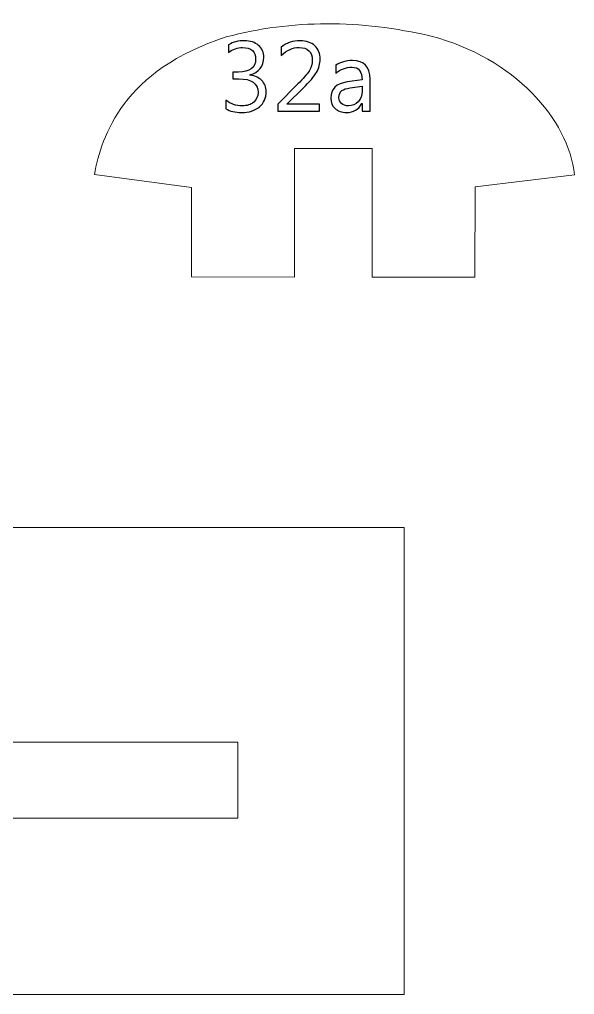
# Model space of a CAD drawing. Header units: centimetres. Extents: x -19.4 to 19.9, y -26.5 to 22.7.
# Drawn here: x -16.838 to -14.467, y -21.636 to -17.471 of the extents above; entities that cross this region are included whole.
import ezdxf

# ---------------------------------------------------------------- set-up
doc = ezdxf.new("R2010")
doc.units = ezdxf.units.CM
doc.header["$MEASUREMENT"] = 0
doc.layers.add('Camada 1', color=7, linetype='Continuous')

msp = doc.modelspace()

# ---------------------------------------------------------------- linework, layer by layer
at = {"layer": 'Camada 1', "color": 7, "lineweight": 9}
msp.add_lwpolyline([(-17.83549, -20.88224), (-15.90525, -20.88224), (-15.90525, -20.55776), (-17.83549, -20.55776), (-17.83549, -20.88224)], close=True, dxfattribs=at)
for points, knots in [([(-15.66337, -18.02204), (-15.66337, -18.02204), (-15.33093, -18.02204), (-15.33093, -18.02204), (-15.33093, -18.02204), (-15.33093, -18.02204), (-15.33115, -18.57146), (-15.33115, -18.57146), (-15.33115, -18.57146), (-15.33115, -18.57146), (-14.89245, -18.57134), (-14.89245, -18.57134), (-14.89245, -18.57134), (-14.89245, -18.57134), (-14.89215, -18.18593), (-14.89215, -18.18593), (-14.89215, -18.18593), (-14.89215, -18.18593), (-14.46737, -18.13441), (-14.46737, -18.13441), (-14.46737, -18.13441), (-14.49305, -17.89693), (-14.7241, -17.63542), (-15.07961, -17.5419), (-15.07961, -17.5419), (-15.38308, -17.47105), (-15.6724, -17.47082), (-15.95482, -17.54525), (-15.95482, -17.54525), (-16.39354, -17.6871), (-16.48726, -17.96745), (-16.51738, -18.13289), (-16.51738, -18.13289), (-16.51738, -18.13289), (-16.10291, -18.18803), (-16.10291, -18.18803), (-16.10291, -18.18803), (-16.10291, -18.18803), (-16.10285, -18.57068), (-16.10285, -18.57068), (-16.10285, -18.57068), (-16.10285, -18.57068), (-15.66333, -18.57142), (-15.66333, -18.57142), (-15.66333, -18.57142), (-15.66333, -18.57142), (-15.66337, -18.02204), (-15.66337, -18.02204)], [0, 0, 0, 0, 0.0769231, 0.0769231, 0.0769231, 0.0769231, 0.1538462, 0.1538462, 0.1538462, 0.1538462, 0.2307692, 0.2307692, 0.2307692, 0.2307692, 0.3076923, 0.3076923, 0.3076923, 0.3076923, 0.3846154, 0.3846154, 0.3846154, 0.3846154, 0.4615385, 0.4615385, 0.4615385, 0.4615385, 0.5384615, 0.5384615, 0.5384615, 0.5384615, 0.6153846, 0.6153846, 0.6153846, 0.6153846, 0.6923077, 0.6923077, 0.6923077, 0.6923077, 0.7692308, 0.7692308, 0.7692308, 0.7692308, 0.8461538, 0.8461538, 0.8461538, 0.8461539, 1, 1, 1, 1]), ([(-15.19417, -21.6355), (-15.19417, -21.6355), (-18.39439, -21.6355), (-18.39439, -21.6355), (-18.39439, -21.6355), (-18.39439, -21.6355), (-19.20773, -21.28158), (-19.20773, -21.28158), (-19.20773, -21.28158), (-19.20773, -21.28158), (-19.20751, -20.3751), (-19.20751, -20.3751), (-19.20751, -20.3751), (-19.20751, -20.3751), (-18.60141, -20.36694), (-18.60141, -20.36694), (-18.60141, -20.36694), (-18.60141, -20.36694), (-18.01051, -19.64138), (-18.01051, -19.64138), (-18.01051, -19.64138), (-18.01051, -19.64138), (-15.19417, -19.64138), (-15.19417, -19.64138), (-15.19417, -19.64138), (-15.19417, -19.64138), (-15.19417, -21.6355), (-15.19417, -21.6355)], [0, 0, 0, 0, 0.125, 0.125, 0.125, 0.125, 0.25, 0.25, 0.25, 0.25, 0.375, 0.375, 0.375, 0.375, 0.5, 0.5, 0.5, 0.5, 0.625, 0.625, 0.625, 0.625, 0.75, 0.75, 0.75, 0.75, 1, 1, 1, 1])]:
    msp.add_open_spline(points, degree=3, knots=knots, dxfattribs=at)
at = {"layer": 'Camada 1', "color": 7}
for points, knots in [([(-15.95572, -17.85197), (-15.95572, -17.85197), (-15.95572, -17.81557), (-15.95572, -17.81557), (-15.95572, -17.81557), (-15.93547, -17.83165), (-15.91254, -17.8397), (-15.88706, -17.8397), (-15.88706, -17.8397), (-15.86632, -17.8397), (-15.84981, -17.83455), (-15.83746, -17.82417), (-15.83746, -17.82417), (-15.82512, -17.8138), (-15.81898, -17.79983), (-15.81898, -17.78233), (-15.81898, -17.78233), (-15.81898, -17.74353), (-15.84649, -17.72412), (-15.90146, -17.72412), (-15.90146, -17.72412), (-15.90146, -17.72412), (-15.92608, -17.72412), (-15.92608, -17.72412), (-15.92608, -17.72412), (-15.92608, -17.72412), (-15.92608, -17.69534), (-15.92608, -17.69534), (-15.92608, -17.69534), (-15.92608, -17.69534), (-15.90266, -17.69534), (-15.90266, -17.69534), (-15.90266, -17.69534), (-15.85362, -17.69534), (-15.82914, -17.67713), (-15.82914, -17.6408), (-15.82914, -17.6408), (-15.82914, -17.60714), (-15.84784, -17.59035), (-15.88523, -17.59035), (-15.88523, -17.59035), (-15.90611, -17.59035), (-15.9258, -17.5974), (-15.94429, -17.61152), (-15.94429, -17.61152), (-15.94429, -17.61152), (-15.94429, -17.5785), (-15.94429, -17.5785), (-15.94429, -17.5785), (-15.92524, -17.56721), (-15.90273, -17.56156), (-15.87683, -17.56156), (-15.87683, -17.56156), (-15.85186, -17.56156), (-15.83189, -17.56819), (-15.81686, -17.58139), (-15.81686, -17.58139), (-15.8019, -17.59465), (-15.79442, -17.61159), (-15.79442, -17.63226), (-15.79442, -17.63226), (-15.79442, -17.67128), (-15.81425, -17.6964), (-15.85397, -17.70754), (-15.85397, -17.70754), (-15.85397, -17.70754), (-15.85397, -17.70839), (-15.85397, -17.70839), (-15.85397, -17.70839), (-15.83267, -17.71044), (-15.81573, -17.71792), (-15.80317, -17.73083), (-15.80317, -17.73083), (-15.79054, -17.74374), (-15.78426, -17.75983), (-15.78426, -17.77909), (-15.78426, -17.77909), (-15.78426, -17.80576), (-15.79379, -17.82721), (-15.81291, -17.84358), (-15.81291, -17.84358), (-15.83203, -17.85988), (-15.85722, -17.86806), (-15.88848, -17.86806), (-15.88848, -17.86806), (-15.91663, -17.86806), (-15.93906, -17.8627), (-15.95572, -17.85197)], [0, 0, 0, 0, 0.0434783, 0.0434783, 0.0434783, 0.0434783, 0.0869565, 0.0869565, 0.0869565, 0.0869565, 0.1304348, 0.1304348, 0.1304348, 0.1304348, 0.173913, 0.173913, 0.173913, 0.1739131, 0.2173913, 0.2173913, 0.2173913, 0.2173913, 0.2608696, 0.2608696, 0.2608696, 0.2608696, 0.3043478, 0.3043478, 0.3043478, 0.3043478, 0.3478261, 0.3478261, 0.3478261, 0.3478261, 0.3913043, 0.3913043, 0.3913043, 0.3913044, 0.4347826, 0.4347826, 0.4347826, 0.4347826, 0.4782609, 0.4782609, 0.4782609, 0.4782609, 0.5217391, 0.5217391, 0.5217391, 0.5217391, 0.5652174, 0.5652174, 0.5652174, 0.5652174, 0.6086957, 0.6086957, 0.6086957, 0.6086957, 0.6521739, 0.6521739, 0.6521739, 0.6521739, 0.6956522, 0.6956522, 0.6956522, 0.6956522, 0.7391304, 0.7391304, 0.7391304, 0.7391304, 0.7826087, 0.7826087, 0.7826087, 0.7826087, 0.826087, 0.826087, 0.826087, 0.826087, 0.8695652, 0.8695652, 0.8695652, 0.8695652, 0.9130435, 0.9130435, 0.9130435, 0.9130435, 1, 1, 1, 1]), ([(-15.55608, -17.86298), (-15.55608, -17.86298), (-15.73473, -17.86298), (-15.73473, -17.86298), (-15.73473, -17.86298), (-15.73473, -17.86298), (-15.73473, -17.83292), (-15.73473, -17.83292), (-15.73473, -17.83292), (-15.73473, -17.83292), (-15.64837, -17.74628), (-15.64837, -17.74628), (-15.64837, -17.74628), (-15.62629, -17.7242), (-15.61055, -17.70585), (-15.60117, -17.69117), (-15.60117, -17.69117), (-15.59171, -17.6765), (-15.58699, -17.66076), (-15.58699, -17.64411), (-15.58699, -17.64411), (-15.58699, -17.62704), (-15.59186, -17.61377), (-15.60166, -17.60439), (-15.60166, -17.60439), (-15.61147, -17.59501), (-15.62537, -17.59035), (-15.64343, -17.59035), (-15.64343, -17.59035), (-15.66989, -17.59035), (-15.69522, -17.60164), (-15.71949, -17.62422), (-15.71949, -17.62422), (-15.71949, -17.62422), (-15.71949, -17.58866), (-15.71949, -17.58866), (-15.71949, -17.58866), (-15.69635, -17.57059), (-15.6694, -17.56156), (-15.63871, -17.56156), (-15.63871, -17.56156), (-15.61225, -17.56156), (-15.59143, -17.56876), (-15.57626, -17.58308), (-15.57626, -17.58308), (-15.56109, -17.5974), (-15.55354, -17.61667), (-15.55354, -17.6408), (-15.55354, -17.6408), (-15.55354, -17.65978), (-15.55876, -17.6784), (-15.56928, -17.69654), (-15.56928, -17.69654), (-15.57972, -17.71467), (-15.59856, -17.73718), (-15.62572, -17.76406), (-15.62572, -17.76406), (-15.62572, -17.76406), (-15.69409, -17.83165), (-15.69409, -17.83165), (-15.69409, -17.83165), (-15.69409, -17.83165), (-15.69409, -17.8325), (-15.69409, -17.8325), (-15.69409, -17.8325), (-15.69409, -17.8325), (-15.55608, -17.8325), (-15.55608, -17.8325), (-15.55608, -17.8325), (-15.55608, -17.8325), (-15.55608, -17.86298), (-15.55608, -17.86298)], [0, 0, 0, 0, 0.0526316, 0.0526316, 0.0526316, 0.0526316, 0.1052632, 0.1052632, 0.1052632, 0.1052632, 0.1578947, 0.1578947, 0.1578947, 0.1578947, 0.2105263, 0.2105263, 0.2105263, 0.2105263, 0.2631579, 0.2631579, 0.2631579, 0.2631579, 0.3157895, 0.3157895, 0.3157895, 0.3157895, 0.3684211, 0.3684211, 0.3684211, 0.3684211, 0.4210526, 0.4210526, 0.4210526, 0.4210526, 0.4736842, 0.4736842, 0.4736842, 0.4736842, 0.5263158, 0.5263158, 0.5263158, 0.5263158, 0.5789474, 0.5789474, 0.5789474, 0.5789474, 0.6315789, 0.6315789, 0.6315789, 0.631579, 0.6842105, 0.6842105, 0.6842105, 0.6842105, 0.7368421, 0.7368421, 0.7368421, 0.7368421, 0.7894737, 0.7894737, 0.7894737, 0.7894737, 0.8421053, 0.8421053, 0.8421053, 0.8421053, 0.8947368, 0.8947368, 0.8947368, 0.8947369, 1, 1, 1, 1]), ([(-15.3406, -17.86298), (-15.3406, -17.86298), (-15.37447, -17.86298), (-15.37447, -17.86298), (-15.37447, -17.86298), (-15.37447, -17.86298), (-15.37447, -17.82989), (-15.37447, -17.82989), (-15.37447, -17.82989), (-15.37447, -17.82989), (-15.37532, -17.82989), (-15.37532, -17.82989), (-15.37532, -17.82989), (-15.39006, -17.85536), (-15.41172, -17.86806), (-15.44044, -17.86806), (-15.44044, -17.86806), (-15.46154, -17.86806), (-15.47805, -17.86249), (-15.48997, -17.85127), (-15.48997, -17.85127), (-15.5019, -17.84012), (-15.50782, -17.8253), (-15.50782, -17.80682), (-15.50782, -17.80682), (-15.50782, -17.76723), (-15.48454, -17.74416), (-15.43797, -17.73767), (-15.43797, -17.73767), (-15.43797, -17.73767), (-15.37447, -17.72878), (-15.37447, -17.72878), (-15.37447, -17.72878), (-15.37447, -17.69266), (-15.38901, -17.67459), (-15.41807, -17.67459), (-15.41807, -17.67459), (-15.44355, -17.67459), (-15.46655, -17.68334), (-15.48708, -17.70084), (-15.48708, -17.70084), (-15.48708, -17.70084), (-15.48708, -17.66613), (-15.48708, -17.66613), (-15.48708, -17.66613), (-15.46627, -17.65286), (-15.44235, -17.64623), (-15.41518, -17.64623), (-15.41518, -17.64623), (-15.36544, -17.64623), (-15.3406, -17.67255), (-15.3406, -17.72525), (-15.3406, -17.72525), (-15.3406, -17.72525), (-15.3406, -17.86298), (-15.3406, -17.86298)], [0, 0, 0, 0, 0.0666667, 0.0666667, 0.0666667, 0.0666667, 0.1333333, 0.1333333, 0.1333333, 0.1333333, 0.2, 0.2, 0.2, 0.2, 0.2666667, 0.2666667, 0.2666667, 0.2666667, 0.3333333, 0.3333333, 0.3333333, 0.3333333, 0.4, 0.4, 0.4, 0.4, 0.4666667, 0.4666667, 0.4666667, 0.4666667, 0.5333333, 0.5333333, 0.5333333, 0.5333333, 0.6, 0.6, 0.6, 0.6, 0.6666667, 0.6666667, 0.6666667, 0.6666667, 0.7333333, 0.7333333, 0.7333333, 0.7333333, 0.8, 0.8, 0.8, 0.8, 0.8666667, 0.8666667, 0.8666667, 0.8666667, 1, 1, 1, 1]), ([(-15.37447, -17.75587), (-15.37447, -17.75587), (-15.42555, -17.76293), (-15.42555, -17.76293), (-15.42555, -17.76293), (-15.44129, -17.76512), (-15.45314, -17.76907), (-15.46111, -17.77464), (-15.46111, -17.77464), (-15.46909, -17.78029), (-15.47311, -17.79017), (-15.47311, -17.80442), (-15.47311, -17.80442), (-15.47311, -17.81479), (-15.46944, -17.82326), (-15.46203, -17.82982), (-15.46203, -17.82982), (-15.45469, -17.83638), (-15.44482, -17.8397), (-15.43261, -17.8397), (-15.43261, -17.8397), (-15.41575, -17.8397), (-15.40185, -17.83377), (-15.39091, -17.82199), (-15.39091, -17.82199), (-15.37997, -17.81013), (-15.37447, -17.79518), (-15.37447, -17.77704), (-15.37447, -17.77704), (-15.37447, -17.77704), (-15.37447, -17.75587), (-15.37447, -17.75587)], [0, 0, 0, 0, 0.1111111, 0.1111111, 0.1111111, 0.1111111, 0.2222222, 0.2222222, 0.2222222, 0.2222222, 0.3333333, 0.3333333, 0.3333333, 0.3333333, 0.4444444, 0.4444444, 0.4444444, 0.4444445, 0.5555556, 0.5555556, 0.5555556, 0.5555556, 0.6666667, 0.6666667, 0.6666667, 0.6666667, 0.7777778, 0.7777778, 0.7777778, 0.7777778, 1, 1, 1, 1])]:
    msp.add_open_spline(points, degree=3, knots=knots, dxfattribs=at)
at = {"layer": 'Camada 1', "color": 250, "lineweight": 9}
for points, knots in [([(-15.95572, -17.85197), (-15.95572, -17.85197), (-15.95572, -17.81557), (-15.95572, -17.81557), (-15.95572, -17.81557), (-15.93547, -17.83165), (-15.91254, -17.8397), (-15.88706, -17.8397), (-15.88706, -17.8397), (-15.86632, -17.8397), (-15.84981, -17.83455), (-15.83746, -17.82417), (-15.83746, -17.82417), (-15.82512, -17.8138), (-15.81898, -17.79983), (-15.81898, -17.78233), (-15.81898, -17.78233), (-15.81898, -17.74353), (-15.84649, -17.72412), (-15.90146, -17.72412), (-15.90146, -17.72412), (-15.90146, -17.72412), (-15.92608, -17.72412), (-15.92608, -17.72412), (-15.92608, -17.72412), (-15.92608, -17.72412), (-15.92608, -17.69534), (-15.92608, -17.69534), (-15.92608, -17.69534), (-15.92608, -17.69534), (-15.90266, -17.69534), (-15.90266, -17.69534), (-15.90266, -17.69534), (-15.85362, -17.69534), (-15.82914, -17.67713), (-15.82914, -17.6408), (-15.82914, -17.6408), (-15.82914, -17.60714), (-15.84784, -17.59035), (-15.88523, -17.59035), (-15.88523, -17.59035), (-15.90611, -17.59035), (-15.9258, -17.5974), (-15.94429, -17.61152), (-15.94429, -17.61152), (-15.94429, -17.61152), (-15.94429, -17.5785), (-15.94429, -17.5785), (-15.94429, -17.5785), (-15.92524, -17.56721), (-15.90273, -17.56156), (-15.87683, -17.56156), (-15.87683, -17.56156), (-15.85186, -17.56156), (-15.83189, -17.56819), (-15.81686, -17.58139), (-15.81686, -17.58139), (-15.8019, -17.59465), (-15.79442, -17.61159), (-15.79442, -17.63226), (-15.79442, -17.63226), (-15.79442, -17.67128), (-15.81425, -17.6964), (-15.85397, -17.70754), (-15.85397, -17.70754), (-15.85397, -17.70754), (-15.85397, -17.70839), (-15.85397, -17.70839), (-15.85397, -17.70839), (-15.83267, -17.71044), (-15.81573, -17.71792), (-15.80317, -17.73083), (-15.80317, -17.73083), (-15.79054, -17.74374), (-15.78426, -17.75983), (-15.78426, -17.77909), (-15.78426, -17.77909), (-15.78426, -17.80576), (-15.79379, -17.82721), (-15.81291, -17.84358), (-15.81291, -17.84358), (-15.83203, -17.85988), (-15.85722, -17.86806), (-15.88848, -17.86806), (-15.88848, -17.86806), (-15.91663, -17.86806), (-15.93906, -17.8627), (-15.95572, -17.85197)], [0, 0, 0, 0, 0.0434783, 0.0434783, 0.0434783, 0.0434783, 0.0869565, 0.0869565, 0.0869565, 0.0869565, 0.1304348, 0.1304348, 0.1304348, 0.1304348, 0.173913, 0.173913, 0.173913, 0.1739131, 0.2173913, 0.2173913, 0.2173913, 0.2173913, 0.2608696, 0.2608696, 0.2608696, 0.2608696, 0.3043478, 0.3043478, 0.3043478, 0.3043478, 0.3478261, 0.3478261, 0.3478261, 0.3478261, 0.3913043, 0.3913043, 0.3913043, 0.3913044, 0.4347826, 0.4347826, 0.4347826, 0.4347826, 0.4782609, 0.4782609, 0.4782609, 0.4782609, 0.5217391, 0.5217391, 0.5217391, 0.5217391, 0.5652174, 0.5652174, 0.5652174, 0.5652174, 0.6086957, 0.6086957, 0.6086957, 0.6086957, 0.6521739, 0.6521739, 0.6521739, 0.6521739, 0.6956522, 0.6956522, 0.6956522, 0.6956522, 0.7391304, 0.7391304, 0.7391304, 0.7391304, 0.7826087, 0.7826087, 0.7826087, 0.7826087, 0.826087, 0.826087, 0.826087, 0.826087, 0.8695652, 0.8695652, 0.8695652, 0.8695652, 0.9130435, 0.9130435, 0.9130435, 0.9130435, 1, 1, 1, 1]), ([(-15.55608, -17.86298), (-15.55608, -17.86298), (-15.73473, -17.86298), (-15.73473, -17.86298), (-15.73473, -17.86298), (-15.73473, -17.86298), (-15.73473, -17.83292), (-15.73473, -17.83292), (-15.73473, -17.83292), (-15.73473, -17.83292), (-15.64837, -17.74628), (-15.64837, -17.74628), (-15.64837, -17.74628), (-15.62629, -17.7242), (-15.61055, -17.70585), (-15.60117, -17.69117), (-15.60117, -17.69117), (-15.59171, -17.6765), (-15.58699, -17.66076), (-15.58699, -17.64411), (-15.58699, -17.64411), (-15.58699, -17.62704), (-15.59186, -17.61377), (-15.60166, -17.60439), (-15.60166, -17.60439), (-15.61147, -17.59501), (-15.62537, -17.59035), (-15.64343, -17.59035), (-15.64343, -17.59035), (-15.66989, -17.59035), (-15.69522, -17.60164), (-15.71949, -17.62422), (-15.71949, -17.62422), (-15.71949, -17.62422), (-15.71949, -17.58866), (-15.71949, -17.58866), (-15.71949, -17.58866), (-15.69635, -17.57059), (-15.6694, -17.56156), (-15.63871, -17.56156), (-15.63871, -17.56156), (-15.61225, -17.56156), (-15.59143, -17.56876), (-15.57626, -17.58308), (-15.57626, -17.58308), (-15.56109, -17.5974), (-15.55354, -17.61667), (-15.55354, -17.6408), (-15.55354, -17.6408), (-15.55354, -17.65978), (-15.55876, -17.6784), (-15.56928, -17.69654), (-15.56928, -17.69654), (-15.57972, -17.71467), (-15.59856, -17.73718), (-15.62572, -17.76406), (-15.62572, -17.76406), (-15.62572, -17.76406), (-15.69409, -17.83165), (-15.69409, -17.83165), (-15.69409, -17.83165), (-15.69409, -17.83165), (-15.69409, -17.8325), (-15.69409, -17.8325), (-15.69409, -17.8325), (-15.69409, -17.8325), (-15.55608, -17.8325), (-15.55608, -17.8325), (-15.55608, -17.8325), (-15.55608, -17.8325), (-15.55608, -17.86298), (-15.55608, -17.86298)], [0, 0, 0, 0, 0.0526316, 0.0526316, 0.0526316, 0.0526316, 0.1052632, 0.1052632, 0.1052632, 0.1052632, 0.1578947, 0.1578947, 0.1578947, 0.1578947, 0.2105263, 0.2105263, 0.2105263, 0.2105263, 0.2631579, 0.2631579, 0.2631579, 0.2631579, 0.3157895, 0.3157895, 0.3157895, 0.3157895, 0.3684211, 0.3684211, 0.3684211, 0.3684211, 0.4210526, 0.4210526, 0.4210526, 0.4210526, 0.4736842, 0.4736842, 0.4736842, 0.4736842, 0.5263158, 0.5263158, 0.5263158, 0.5263158, 0.5789474, 0.5789474, 0.5789474, 0.5789474, 0.6315789, 0.6315789, 0.6315789, 0.631579, 0.6842105, 0.6842105, 0.6842105, 0.6842105, 0.7368421, 0.7368421, 0.7368421, 0.7368421, 0.7894737, 0.7894737, 0.7894737, 0.7894737, 0.8421053, 0.8421053, 0.8421053, 0.8421053, 0.8947368, 0.8947368, 0.8947368, 0.8947369, 1, 1, 1, 1]), ([(-15.3406, -17.86298), (-15.3406, -17.86298), (-15.37447, -17.86298), (-15.37447, -17.86298), (-15.37447, -17.86298), (-15.37447, -17.86298), (-15.37447, -17.82989), (-15.37447, -17.82989), (-15.37447, -17.82989), (-15.37447, -17.82989), (-15.37532, -17.82989), (-15.37532, -17.82989), (-15.37532, -17.82989), (-15.39006, -17.85536), (-15.41172, -17.86806), (-15.44044, -17.86806), (-15.44044, -17.86806), (-15.46154, -17.86806), (-15.47805, -17.86249), (-15.48997, -17.85127), (-15.48997, -17.85127), (-15.5019, -17.84012), (-15.50782, -17.8253), (-15.50782, -17.80682), (-15.50782, -17.80682), (-15.50782, -17.76723), (-15.48454, -17.74416), (-15.43797, -17.73767), (-15.43797, -17.73767), (-15.43797, -17.73767), (-15.37447, -17.72878), (-15.37447, -17.72878), (-15.37447, -17.72878), (-15.37447, -17.69266), (-15.38901, -17.67459), (-15.41807, -17.67459), (-15.41807, -17.67459), (-15.44355, -17.67459), (-15.46655, -17.68334), (-15.48708, -17.70084), (-15.48708, -17.70084), (-15.48708, -17.70084), (-15.48708, -17.66613), (-15.48708, -17.66613), (-15.48708, -17.66613), (-15.46627, -17.65286), (-15.44235, -17.64623), (-15.41518, -17.64623), (-15.41518, -17.64623), (-15.36544, -17.64623), (-15.3406, -17.67255), (-15.3406, -17.72525), (-15.3406, -17.72525), (-15.3406, -17.72525), (-15.3406, -17.86298), (-15.3406, -17.86298)], [0, 0, 0, 0, 0.0666667, 0.0666667, 0.0666667, 0.0666667, 0.1333333, 0.1333333, 0.1333333, 0.1333333, 0.2, 0.2, 0.2, 0.2, 0.2666667, 0.2666667, 0.2666667, 0.2666667, 0.3333333, 0.3333333, 0.3333333, 0.3333333, 0.4, 0.4, 0.4, 0.4, 0.4666667, 0.4666667, 0.4666667, 0.4666667, 0.5333333, 0.5333333, 0.5333333, 0.5333333, 0.6, 0.6, 0.6, 0.6, 0.6666667, 0.6666667, 0.6666667, 0.6666667, 0.7333333, 0.7333333, 0.7333333, 0.7333333, 0.8, 0.8, 0.8, 0.8, 0.8666667, 0.8666667, 0.8666667, 0.8666667, 1, 1, 1, 1]), ([(-15.37447, -17.75587), (-15.37447, -17.75587), (-15.42555, -17.76293), (-15.42555, -17.76293), (-15.42555, -17.76293), (-15.44129, -17.76512), (-15.45314, -17.76907), (-15.46111, -17.77464), (-15.46111, -17.77464), (-15.46909, -17.78029), (-15.47311, -17.79017), (-15.47311, -17.80442), (-15.47311, -17.80442), (-15.47311, -17.81479), (-15.46944, -17.82326), (-15.46203, -17.82982), (-15.46203, -17.82982), (-15.45469, -17.83638), (-15.44482, -17.8397), (-15.43261, -17.8397), (-15.43261, -17.8397), (-15.41575, -17.8397), (-15.40185, -17.83377), (-15.39091, -17.82199), (-15.39091, -17.82199), (-15.37997, -17.81013), (-15.37447, -17.79518), (-15.37447, -17.77704), (-15.37447, -17.77704), (-15.37447, -17.77704), (-15.37447, -17.75587), (-15.37447, -17.75587)], [0, 0, 0, 0, 0.1111111, 0.1111111, 0.1111111, 0.1111111, 0.2222222, 0.2222222, 0.2222222, 0.2222222, 0.3333333, 0.3333333, 0.3333333, 0.3333333, 0.4444444, 0.4444444, 0.4444444, 0.4444445, 0.5555556, 0.5555556, 0.5555556, 0.5555556, 0.6666667, 0.6666667, 0.6666667, 0.6666667, 0.7777778, 0.7777778, 0.7777778, 0.7777778, 1, 1, 1, 1])]:
    msp.add_open_spline(points, degree=3, knots=knots, dxfattribs=at)

doc.saveas('drawing.dxf')
